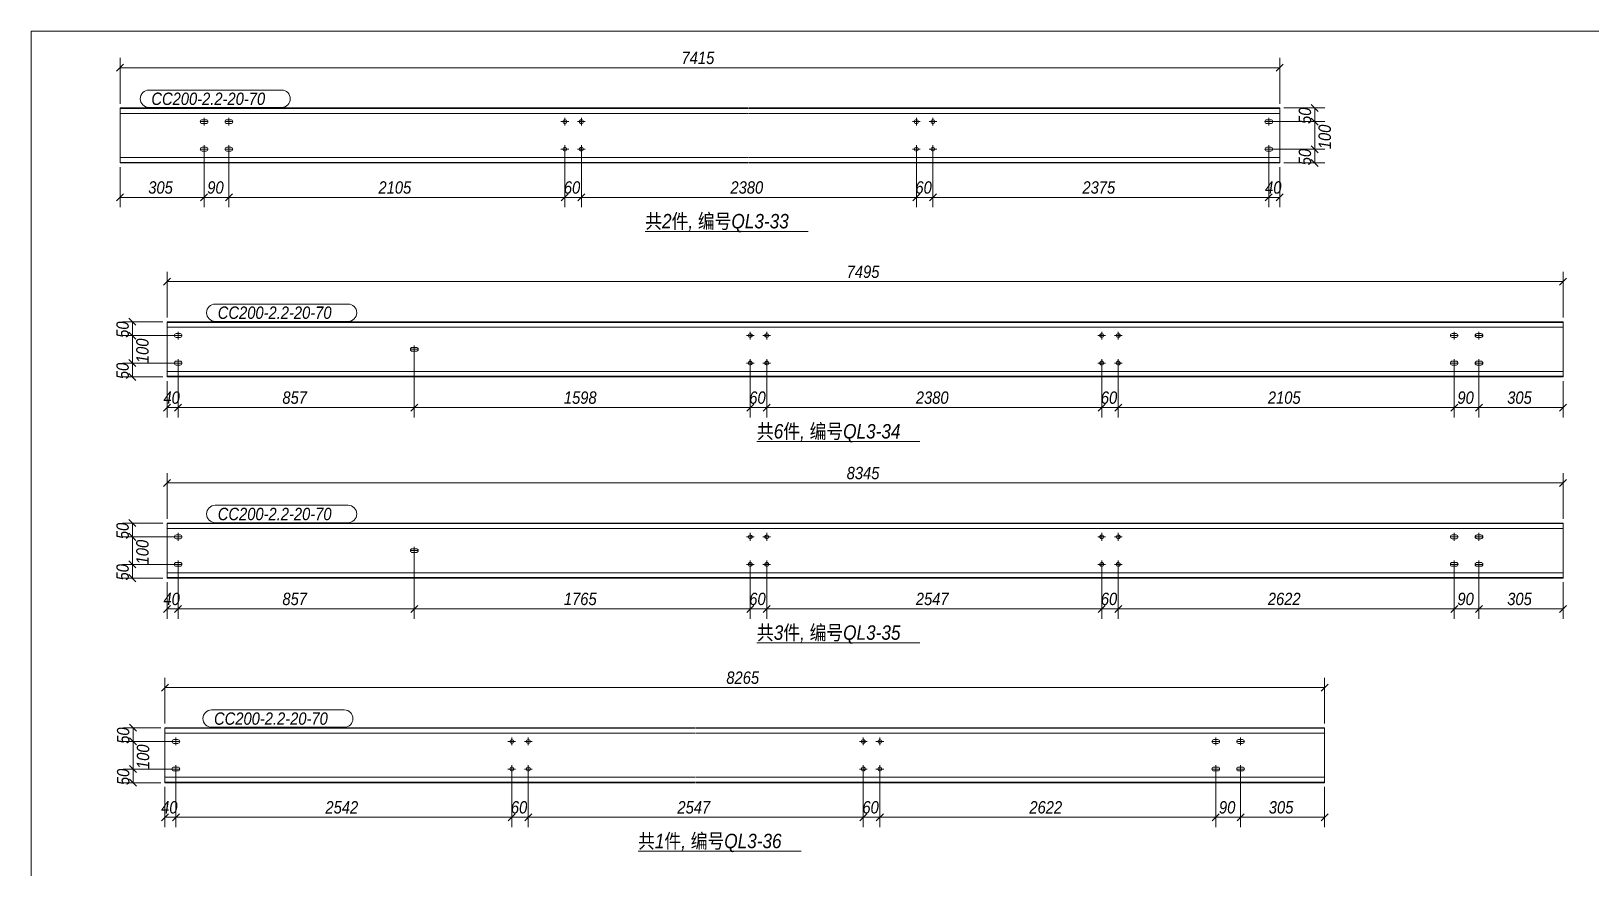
# Model space of a CAD drawing. Extents: x 857 to 4439, y -1249 to 4637.
# Drawn here: x 2656.8 to 3034.1, y 2908.7 to 3111.1 of the extents above; entities that cross this region are included whole.
import ezdxf

# ---------------------------------------------------------------- set-up
doc = ezdxf.new("R2010")
doc.units = 0
doc.header["$LTSCALE"] = 1000
doc.header["$MEASUREMENT"] = 0
doc.linetypes.add('XKITLINE00', pattern=[0])
doc.linetypes.add('XKITLINE02', pattern=[4, 2, -2])
for name, color, linetype, lineweight in [('Bolt', 7, 'Continuous', 0), ('DrawingSheet', 5, 'Continuous', 0), ('OtherObjectType', 1, 'Continuous', 0), ('Part', 2, 'Continuous', 0), ('PartMark', 3, 'Continuous', 0), ('Z-DIMENSIONS', 1, 'Continuous', 0)]:
    doc.layers.add(name, color=color, linetype=linetype, lineweight=lineweight)
doc.styles.add('Arial Italic', font='ariali.ttf')

# ---------------------------------------------------------------- blocks, each defined once
blk = doc.blocks.new('墙面檩条3D')
at = {"layer": 'Bolt', "color": 3, "linetype": 'XKITLINE00', "lineweight": 0}
for p, q in [((45.93, 393.29), (45.89, 393.11)), ((45.89, 393.11), (45.89, 393.11)), ((45.89, 393.11), (45.93, 392.93)), ((47.76, 393.11), (45.89, 393.11)), ((46.03, 393.44), (45.93, 393.29)), ((45.93, 392.93), (46.03, 392.78)), ((46.18, 393.54), (46.03, 393.44)), ((46.03, 392.78), (46.18, 392.68)), ((46.36, 393.58), (46.18, 393.54)), ((46.18, 392.68), (46.36, 392.64)), ((47.29, 393.58), (46.36, 393.58)), ((46.36, 392.64), (47.29, 392.64)), ((46.83, 394.04), (46.83, 392.18)), ((47.47, 393.54), (47.29, 393.58)), ((47.29, 392.64), (47.47, 392.68)), ((47.62, 393.44), (47.47, 393.54)), ((47.47, 392.68), (47.62, 392.78)), ((47.72, 393.29), (47.62, 393.44)), ((47.62, 392.78), (47.72, 392.93)), ((47.76, 393.11), (47.72, 393.29)), ((47.72, 392.93), (47.76, 393.11)), ((47.76, 393.11), (47.76, 393.11)), ((51.93, 393.29), (51.89, 393.11)), ((51.89, 393.11), (51.89, 393.11)), ((51.89, 393.11), (51.93, 392.93)), ((53.76, 393.11), (51.89, 393.11)), ((52.03, 393.44), (51.93, 393.29)), ((51.93, 392.93), (52.03, 392.78)), ((52.18, 393.54), (52.03, 393.44)), ((52.03, 392.78), (52.18, 392.68)), ((52.36, 393.58), (52.18, 393.54)), ((52.18, 392.68), (52.36, 392.64)), ((53.29, 393.58), (52.36, 393.58)), ((52.36, 392.64), (53.29, 392.64)), ((52.83, 394.04), (52.83, 392.18)), ((53.47, 393.54), (53.29, 393.58)), ((53.29, 392.64), (53.47, 392.68)), ((53.62, 393.44), (53.47, 393.54)), ((53.47, 392.68), (53.62, 392.78)), ((53.72, 393.29), (53.62, 393.44)), ((53.62, 392.78), (53.72, 392.93)), ((53.76, 393.11), (53.72, 393.29)), ((53.72, 392.93), (53.76, 393.11)), ((53.76, 393.11), (53.76, 393.11)), ((133.15, 393.11), (135.02, 393.11)), ((134.09, 392.18), (134.09, 394.04)), ((137.15, 393.11), (139.02, 393.11)), ((138.09, 392.18), (138.09, 394.04)), ((218.19, 393.11), (220.05, 393.11)), ((219.12, 392.18), (219.12, 394.04)), ((222.19, 393.11), (224.05, 393.11)), ((223.12, 392.18), (223.12, 394.04)), ((303.48, 393.29), (303.45, 393.11)), ((303.45, 393.11), (303.45, 393.11)), ((303.45, 393.11), (303.48, 392.93)), ((303.45, 393.11), (305.31, 393.11)), ((303.58, 393.44), (303.48, 393.29)), ((303.48, 392.93), (303.58, 392.78)), ((303.73, 393.54), (303.58, 393.44)), ((303.58, 392.78), (303.73, 392.68)), ((303.91, 393.58), (303.73, 393.54)), ((303.73, 392.68), (303.91, 392.64)), ((304.85, 393.58), (303.91, 393.58)), ((303.91, 392.64), (304.85, 392.64)), ((304.38, 392.18), (304.38, 394.04)), ((305.02, 393.54), (304.85, 393.58)), ((304.85, 392.64), (305.02, 392.68)), ((305.18, 393.44), (305.02, 393.54)), ((305.02, 392.68), (305.18, 392.78)), ((305.28, 393.29), (305.18, 393.44)), ((305.18, 392.78), (305.28, 392.93)), ((305.31, 393.11), (305.28, 393.29)), ((305.28, 392.93), (305.31, 393.11)), ((305.31, 393.11), (305.31, 393.11)), ((45.93, 386.62), (45.89, 386.44)), ((45.89, 386.44), (45.89, 386.44)), ((45.89, 386.44), (45.93, 386.26)), ((47.76, 386.44), (45.89, 386.44)), ((46.03, 386.77), (45.93, 386.62)), ((45.93, 386.26), (46.03, 386.11)), ((46.18, 386.87), (46.03, 386.77)), ((46.03, 386.11), (46.18, 386.01)), ((46.36, 386.91), (46.18, 386.87)), ((46.18, 386.01), (46.36, 385.98)), ((47.29, 386.91), (46.36, 386.91)), ((46.36, 385.98), (47.29, 385.98)), ((46.83, 387.38), (46.83, 385.51)), ((47.47, 386.87), (47.29, 386.91)), ((47.29, 385.98), (47.47, 386.01)), ((47.62, 386.77), (47.47, 386.87)), ((47.47, 386.01), (47.62, 386.11)), ((47.72, 386.62), (47.62, 386.77)), ((47.62, 386.11), (47.72, 386.26)), ((47.76, 386.44), (47.72, 386.62)), ((47.72, 386.26), (47.76, 386.44)), ((47.76, 386.44), (47.76, 386.44)), ((51.93, 386.62), (51.89, 386.44)), ((51.89, 386.44), (51.89, 386.44)), ((51.89, 386.44), (51.93, 386.26)), ((53.76, 386.44), (51.89, 386.44)), ((52.03, 386.77), (51.93, 386.62)), ((51.93, 386.26), (52.03, 386.11)), ((52.18, 386.87), (52.03, 386.77)), ((52.03, 386.11), (52.18, 386.01)), ((52.36, 386.91), (52.18, 386.87)), ((52.18, 386.01), (52.36, 385.98)), ((53.29, 386.91), (52.36, 386.91)), ((52.36, 385.98), (53.29, 385.98)), ((52.83, 387.38), (52.83, 385.51)), ((53.47, 386.87), (53.29, 386.91)), ((53.29, 385.98), (53.47, 386.01)), ((53.62, 386.77), (53.47, 386.87)), ((53.47, 386.01), (53.62, 386.11)), ((53.72, 386.62), (53.62, 386.77)), ((53.62, 386.11), (53.72, 386.26)), ((53.76, 386.44), (53.72, 386.62)), ((53.72, 386.26), (53.76, 386.44)), ((53.76, 386.44), (53.76, 386.44)), ((133.15, 386.44), (135.02, 386.44)), ((134.09, 385.51), (134.09, 387.38)), ((137.15, 386.44), (139.02, 386.44)), ((138.09, 385.51), (138.09, 387.38)), ((218.19, 386.44), (220.05, 386.44)), ((219.12, 385.51), (219.12, 387.38)), ((222.19, 386.44), (224.05, 386.44)), ((223.12, 385.51), (223.12, 387.38)), ((303.48, 386.62), (303.45, 386.44)), ((303.45, 386.44), (303.45, 386.44)), ((303.45, 386.44), (303.48, 386.26)), ((303.45, 386.44), (305.31, 386.44)), ((303.58, 386.77), (303.48, 386.62)), ((303.48, 386.26), (303.58, 386.11)), ((303.73, 386.87), (303.58, 386.77)), ((303.58, 386.11), (303.73, 386.01)), ((303.91, 386.91), (303.73, 386.87)), ((303.73, 386.01), (303.91, 385.98)), ((304.85, 386.91), (303.91, 386.91)), ((303.91, 385.98), (304.85, 385.98)), ((304.38, 385.51), (304.38, 387.38)), ((305.02, 386.87), (304.85, 386.91)), ((304.85, 385.98), (305.02, 386.01)), ((305.18, 386.77), (305.02, 386.87)), ((305.02, 386.01), (305.18, 386.11)), ((305.28, 386.62), (305.18, 386.77)), ((305.18, 386.11), (305.28, 386.26)), ((305.31, 386.44), (305.28, 386.62)), ((305.28, 386.26), (305.31, 386.44)), ((305.31, 386.44), (305.31, 386.44)), ((39.65, 341.53), (39.61, 341.35)), ((39.61, 341.35), (39.61, 341.35)), ((39.61, 341.35), (39.65, 341.17)), ((41.48, 341.35), (39.61, 341.35)), ((39.75, 341.68), (39.65, 341.53)), ((39.65, 341.17), (39.75, 341.02)), ((39.9, 341.78), (39.75, 341.68)), ((39.75, 341.02), (39.9, 340.92)), ((40.08, 341.82), (39.9, 341.78)), ((39.9, 340.92), (40.08, 340.88)), ((41.01, 341.82), (40.08, 341.82)), ((40.08, 340.88), (41.01, 340.88)), ((40.54, 342.28), (40.54, 340.42)), ((41.19, 341.78), (41.01, 341.82)), ((41.01, 340.88), (41.19, 340.92)), ((41.34, 341.68), (41.19, 341.78)), ((41.19, 340.92), (41.34, 341.02)), ((41.44, 341.53), (41.34, 341.68)), ((41.34, 341.02), (41.44, 341.17)), ((41.48, 341.35), (41.44, 341.53)), ((41.44, 341.17), (41.48, 341.35)), ((41.48, 341.35), (41.48, 341.35)), ((178, 341.35), (179.87, 341.35)), ((178.94, 340.42), (178.94, 342.28)), ((182, 341.35), (183.87, 341.35)), ((182.94, 340.42), (182.94, 342.28)), ((263.04, 341.35), (264.9, 341.35)), ((263.97, 340.42), (263.97, 342.28)), ((267.04, 341.35), (268.9, 341.35)), ((267.97, 340.42), (267.97, 342.28)), ((348.33, 341.53), (348.3, 341.35)), ((348.3, 341.35), (348.3, 341.35)), ((348.3, 341.35), (348.33, 341.17)), ((350.16, 341.35), (348.3, 341.35)), ((348.43, 341.68), (348.33, 341.53)), ((348.33, 341.17), (348.43, 341.02)), ((348.58, 341.78), (348.43, 341.68)), ((348.43, 341.02), (348.58, 340.92)), ((348.76, 341.82), (348.58, 341.78)), ((348.58, 340.92), (348.76, 340.88)), ((349.7, 341.82), (348.76, 341.82)), ((348.76, 340.88), (349.7, 340.88)), ((349.23, 342.28), (349.23, 340.42)), ((349.88, 341.78), (349.7, 341.82)), ((349.7, 340.88), (349.88, 340.92)), ((350.03, 341.68), (349.88, 341.78)), ((349.88, 340.92), (350.03, 341.02)), ((350.13, 341.53), (350.03, 341.68)), ((350.03, 341.02), (350.13, 341.17)), ((350.16, 341.35), (350.13, 341.53)), ((350.13, 341.17), (350.16, 341.35)), ((350.16, 341.35), (350.16, 341.35)), ((354.33, 341.53), (354.3, 341.35)), ((354.3, 341.35), (354.3, 341.35)), ((354.3, 341.35), (354.33, 341.17)), ((356.16, 341.35), (354.3, 341.35)), ((354.43, 341.68), (354.33, 341.53)), ((354.33, 341.17), (354.43, 341.02)), ((354.58, 341.78), (354.43, 341.68)), ((354.43, 341.02), (354.58, 340.92)), ((354.76, 341.82), (354.58, 341.78)), ((354.58, 340.92), (354.76, 340.88)), ((355.7, 341.82), (354.76, 341.82)), ((354.76, 340.88), (355.7, 340.88)), ((355.23, 342.28), (355.23, 340.42)), ((355.88, 341.78), (355.7, 341.82)), ((355.7, 340.88), (355.88, 340.92)), ((356.03, 341.68), (355.88, 341.78)), ((355.88, 340.92), (356.03, 341.02)), ((356.13, 341.53), (356.03, 341.68)), ((356.03, 341.02), (356.13, 341.17)), ((356.16, 341.35), (356.13, 341.53)), ((356.13, 341.17), (356.16, 341.35)), ((356.16, 341.35), (356.16, 341.35)), ((96.78, 338.2), (96.74, 338.02)), ((96.74, 338.02), (96.74, 338.02)), ((96.74, 338.02), (96.78, 337.84)), ((98.61, 338.02), (96.74, 338.02)), ((96.88, 338.35), (96.78, 338.2)), ((96.78, 337.84), (96.88, 337.69)), ((97.03, 338.45), (96.88, 338.35)), ((96.88, 337.69), (97.03, 337.59)), ((97.21, 338.48), (97.03, 338.45)), ((97.03, 337.59), (97.21, 337.55)), ((98.14, 338.48), (97.21, 338.48)), ((97.21, 337.55), (98.14, 337.55)), ((97.68, 338.95), (97.68, 337.08)), ((98.32, 338.45), (98.14, 338.48)), ((98.14, 337.55), (98.32, 337.59)), ((98.47, 338.35), (98.32, 338.45)), ((98.32, 337.59), (98.47, 337.69)), ((98.58, 338.2), (98.47, 338.35)), ((98.47, 337.69), (98.58, 337.84)), ((98.61, 338.02), (98.58, 338.2)), ((98.58, 337.84), (98.61, 338.02)), ((98.61, 338.02), (98.61, 338.02)), ((39.65, 334.86), (39.61, 334.68)), ((39.61, 334.68), (39.61, 334.68)), ((39.61, 334.68), (39.65, 334.5)), ((41.48, 334.68), (39.61, 334.68)), ((39.75, 335.01), (39.65, 334.86)), ((39.65, 334.5), (39.75, 334.35)), ((39.9, 335.11), (39.75, 335.01)), ((39.75, 334.35), (39.9, 334.25)), ((40.08, 335.15), (39.9, 335.11)), ((39.9, 334.25), (40.08, 334.22)), ((41.01, 335.15), (40.08, 335.15)), ((40.08, 334.22), (41.01, 334.22)), ((40.54, 335.62), (40.54, 333.75)), ((41.19, 335.11), (41.01, 335.15)), ((41.01, 334.22), (41.19, 334.25)), ((41.34, 335.01), (41.19, 335.11)), ((41.19, 334.25), (41.34, 334.35)), ((41.44, 334.86), (41.34, 335.01)), ((41.34, 334.35), (41.44, 334.5)), ((41.48, 334.68), (41.44, 334.86)), ((41.44, 334.5), (41.48, 334.68)), ((41.48, 334.68), (41.48, 334.68)), ((178, 334.68), (179.87, 334.68)), ((178.94, 333.75), (178.94, 335.62)), ((182, 334.68), (183.87, 334.68)), ((182.94, 333.75), (182.94, 335.62)), ((263.04, 334.68), (264.9, 334.68)), ((263.97, 333.75), (263.97, 335.62)), ((267.04, 334.68), (268.9, 334.68)), ((267.97, 333.75), (267.97, 335.62)), ((348.33, 334.86), (348.3, 334.68)), ((348.3, 334.68), (348.3, 334.68)), ((348.3, 334.68), (348.33, 334.5)), ((350.16, 334.68), (348.3, 334.68)), ((348.43, 335.01), (348.33, 334.86)), ((348.33, 334.5), (348.43, 334.35)), ((348.58, 335.11), (348.43, 335.01)), ((348.43, 334.35), (348.58, 334.25)), ((348.76, 335.15), (348.58, 335.11)), ((348.58, 334.25), (348.76, 334.22)), ((349.7, 335.15), (348.76, 335.15)), ((348.76, 334.22), (349.7, 334.22)), ((349.23, 335.62), (349.23, 333.75)), ((349.88, 335.11), (349.7, 335.15)), ((349.7, 334.22), (349.88, 334.25)), ((350.03, 335.01), (349.88, 335.11)), ((349.88, 334.25), (350.03, 334.35)), ((350.13, 334.86), (350.03, 335.01)), ((350.03, 334.35), (350.13, 334.5)), ((350.16, 334.68), (350.13, 334.86)), ((350.13, 334.5), (350.16, 334.68)), ((350.16, 334.68), (350.16, 334.68)), ((354.33, 334.86), (354.3, 334.68)), ((354.3, 334.68), (354.3, 334.68)), ((354.3, 334.68), (354.33, 334.5)), ((356.16, 334.68), (354.3, 334.68)), ((354.43, 335.01), (354.33, 334.86)), ((354.33, 334.5), (354.43, 334.35)), ((354.58, 335.11), (354.43, 335.01)), ((354.43, 334.35), (354.58, 334.25)), ((354.76, 335.15), (354.58, 335.11)), ((354.58, 334.25), (354.76, 334.22)), ((355.7, 335.15), (354.76, 335.15)), ((354.76, 334.22), (355.7, 334.22)), ((355.23, 335.62), (355.23, 333.75)), ((355.88, 335.11), (355.7, 335.15)), ((355.7, 334.22), (355.88, 334.25)), ((356.03, 335.01), (355.88, 335.11)), ((355.88, 334.25), (356.03, 334.35)), ((356.13, 334.86), (356.03, 335.01)), ((356.03, 334.35), (356.13, 334.5)), ((356.16, 334.68), (356.13, 334.86)), ((356.13, 334.5), (356.16, 334.68)), ((356.16, 334.68), (356.16, 334.68)), ((39.65, 292.82), (39.61, 292.64)), ((39.61, 292.64), (39.61, 292.64)), ((39.61, 292.64), (39.65, 292.46)), ((41.48, 292.64), (39.61, 292.64)), ((39.75, 292.97), (39.65, 292.82)), ((39.65, 292.46), (39.75, 292.31)), ((39.9, 293.07), (39.75, 292.97)), ((39.75, 292.31), (39.9, 292.21)), ((40.08, 293.11), (39.9, 293.07)), ((39.9, 292.21), (40.08, 292.17)), ((41.01, 293.11), (40.08, 293.11)), ((40.08, 292.17), (41.01, 292.17)), ((40.54, 293.57), (40.54, 291.71)), ((41.19, 293.07), (41.01, 293.11)), ((41.01, 292.17), (41.19, 292.21)), ((41.34, 292.97), (41.19, 293.07)), ((41.19, 292.21), (41.34, 292.31)), ((41.44, 292.82), (41.34, 292.97)), ((41.34, 292.31), (41.44, 292.46)), ((41.48, 292.64), (41.44, 292.82)), ((41.44, 292.46), (41.48, 292.64)), ((41.48, 292.64), (41.48, 292.64)), ((178, 292.64), (179.87, 292.64)), ((178.94, 291.71), (178.94, 293.57)), ((182, 292.64), (183.87, 292.64)), ((182.94, 291.71), (182.94, 293.57)), ((263.04, 292.64), (264.9, 292.64)), ((263.97, 291.71), (263.97, 293.57)), ((267.04, 292.64), (268.9, 292.64)), ((267.97, 291.71), (267.97, 293.57)), ((348.33, 292.82), (348.3, 292.64)), ((348.3, 292.64), (348.3, 292.64)), ((348.3, 292.64), (348.33, 292.46)), ((350.16, 292.64), (348.3, 292.64)), ((348.43, 292.97), (348.33, 292.82)), ((348.33, 292.46), (348.43, 292.31)), ((348.58, 293.07), (348.43, 292.97)), ((348.43, 292.31), (348.58, 292.21)), ((348.76, 293.11), (348.58, 293.07)), ((348.58, 292.21), (348.76, 292.17)), ((349.7, 293.11), (348.76, 293.11)), ((348.76, 292.17), (349.7, 292.17)), ((349.23, 293.57), (349.23, 291.71)), ((349.88, 293.07), (349.7, 293.11)), ((349.7, 292.17), (349.88, 292.21)), ((350.03, 292.97), (349.88, 293.07)), ((349.88, 292.21), (350.03, 292.31)), ((350.13, 292.82), (350.03, 292.97)), ((350.03, 292.31), (350.13, 292.46)), ((350.16, 292.64), (350.13, 292.82)), ((350.13, 292.46), (350.16, 292.64)), ((350.16, 292.64), (350.16, 292.64)), ((354.33, 292.82), (354.3, 292.64)), ((354.3, 292.64), (354.3, 292.64)), ((354.3, 292.64), (354.33, 292.46)), ((356.16, 292.64), (354.3, 292.64)), ((354.43, 292.97), (354.33, 292.82)), ((354.33, 292.46), (354.43, 292.31)), ((354.58, 293.07), (354.43, 292.97)), ((354.43, 292.31), (354.58, 292.21)), ((354.76, 293.11), (354.58, 293.07)), ((354.58, 292.21), (354.76, 292.17)), ((355.7, 293.11), (354.76, 293.11)), ((354.76, 292.17), (355.7, 292.17)), ((355.23, 293.57), (355.23, 291.71)), ((355.88, 293.07), (355.7, 293.11)), ((355.7, 292.17), (355.88, 292.21)), ((356.03, 292.97), (355.88, 293.07)), ((355.88, 292.21), (356.03, 292.31)), ((356.13, 292.82), (356.03, 292.97)), ((356.03, 292.31), (356.13, 292.46)), ((356.16, 292.64), (356.13, 292.82)), ((356.13, 292.46), (356.16, 292.64)), ((356.16, 292.64), (356.16, 292.64)), ((40.54, 286.91), (40.54, 285.04)), ((96.78, 289.48), (96.74, 289.31)), ((96.74, 289.31), (96.74, 289.31)), ((96.74, 289.31), (96.78, 289.13)), ((98.61, 289.31), (96.74, 289.31)), ((96.88, 289.64), (96.78, 289.48)), ((96.78, 289.13), (96.88, 288.98)), ((97.03, 289.74), (96.88, 289.64)), ((96.88, 288.98), (97.03, 288.87)), ((97.21, 289.77), (97.03, 289.74)), ((97.03, 288.87), (97.21, 288.84)), ((98.14, 289.77), (97.21, 289.77)), ((97.21, 288.84), (98.14, 288.84)), ((97.68, 290.24), (97.68, 288.37)), ((98.32, 289.74), (98.14, 289.77)), ((98.14, 288.84), (98.32, 288.87)), ((98.47, 289.64), (98.32, 289.74)), ((98.32, 288.87), (98.47, 288.98)), ((98.58, 289.48), (98.47, 289.64)), ((98.47, 288.98), (98.58, 289.13)), ((98.61, 289.31), (98.58, 289.48)), ((98.58, 289.13), (98.61, 289.31)), ((98.61, 289.31), (98.61, 289.31)), ((178.94, 285.04), (178.94, 286.91)), ((182.94, 285.04), (182.94, 286.91)), ((263.97, 285.04), (263.97, 286.91)), ((267.97, 285.04), (267.97, 286.91)), ((349.23, 286.91), (349.23, 285.04)), ((355.23, 286.91), (355.23, 285.04)), ((39.65, 286.15), (39.61, 285.97)), ((39.61, 285.97), (39.61, 285.97)), ((39.61, 285.97), (39.65, 285.79)), ((41.48, 285.97), (39.61, 285.97)), ((39.75, 286.3), (39.65, 286.15)), ((39.65, 285.79), (39.75, 285.64)), ((39.9, 286.4), (39.75, 286.3)), ((39.75, 285.64), (39.9, 285.54)), ((40.08, 286.44), (39.9, 286.4)), ((39.9, 285.54), (40.08, 285.51)), ((41.01, 286.44), (40.08, 286.44)), ((40.08, 285.51), (41.01, 285.51)), ((41.19, 286.4), (41.01, 286.44)), ((41.01, 285.51), (41.19, 285.54)), ((41.34, 286.3), (41.19, 286.4)), ((41.19, 285.54), (41.34, 285.64)), ((41.44, 286.15), (41.34, 286.3)), ((41.34, 285.64), (41.44, 285.79)), ((41.48, 285.97), (41.44, 286.15)), ((41.44, 285.79), (41.48, 285.97)), ((41.48, 285.97), (41.48, 285.97)), ((178, 285.97), (179.87, 285.97)), ((182, 285.97), (183.87, 285.97)), ((263.04, 285.97), (264.9, 285.97)), ((267.04, 285.97), (268.9, 285.97)), ((348.33, 286.15), (348.3, 285.97)), ((348.3, 285.97), (348.3, 285.97)), ((348.3, 285.97), (348.33, 285.79)), ((350.16, 285.97), (348.3, 285.97)), ((348.43, 286.3), (348.33, 286.15)), ((348.33, 285.79), (348.43, 285.64)), ((348.58, 286.4), (348.43, 286.3)), ((348.43, 285.64), (348.58, 285.54)), ((348.76, 286.44), (348.58, 286.4)), ((348.58, 285.54), (348.76, 285.51)), ((349.7, 286.44), (348.76, 286.44)), ((348.76, 285.51), (349.7, 285.51)), ((349.88, 286.4), (349.7, 286.44)), ((349.7, 285.51), (349.88, 285.54)), ((350.03, 286.3), (349.88, 286.4)), ((349.88, 285.54), (350.03, 285.64)), ((350.13, 286.15), (350.03, 286.3)), ((350.03, 285.64), (350.13, 285.79)), ((350.16, 285.97), (350.13, 286.15)), ((350.13, 285.79), (350.16, 285.97)), ((350.16, 285.97), (350.16, 285.97)), ((354.33, 286.15), (354.3, 285.97)), ((354.3, 285.97), (354.3, 285.97)), ((354.3, 285.97), (354.33, 285.79)), ((356.16, 285.97), (354.3, 285.97)), ((354.43, 286.3), (354.33, 286.15)), ((354.33, 285.79), (354.43, 285.64)), ((354.58, 286.4), (354.43, 286.3)), ((354.43, 285.64), (354.58, 285.54)), ((354.76, 286.44), (354.58, 286.4)), ((354.58, 285.54), (354.76, 285.51)), ((355.7, 286.44), (354.76, 286.44)), ((354.76, 285.51), (355.7, 285.51)), ((355.88, 286.4), (355.7, 286.44)), ((355.7, 285.51), (355.88, 285.54)), ((356.03, 286.3), (355.88, 286.4)), ((355.88, 285.54), (356.03, 285.64)), ((356.13, 286.15), (356.03, 286.3)), ((356.03, 285.64), (356.13, 285.79)), ((356.16, 285.97), (356.13, 286.15)), ((356.13, 285.79), (356.16, 285.97)), ((356.16, 285.97), (356.16, 285.97)), ((39.1, 243.3), (39.07, 243.12)), ((39.07, 243.12), (39.07, 243.12)), ((39.07, 243.12), (39.1, 242.94)), ((39.07, 243.12), (40.93, 243.12)), ((39.2, 243.45), (39.1, 243.3)), ((39.1, 242.94), (39.2, 242.79)), ((39.36, 243.55), (39.2, 243.45)), ((39.2, 242.79), (39.36, 242.69)), ((39.53, 243.59), (39.36, 243.55)), ((39.36, 242.69), (39.53, 242.66)), ((40.47, 243.59), (39.53, 243.59)), ((39.53, 242.66), (40.47, 242.66)), ((40, 242.19), (40, 244.06)), ((40.65, 243.55), (40.47, 243.59)), ((40.47, 242.66), (40.65, 242.69)), ((40.8, 243.45), (40.65, 243.55)), ((40.65, 242.69), (40.8, 242.79)), ((40.9, 243.3), (40.8, 243.45)), ((40.8, 242.79), (40.9, 242.94)), ((40.93, 243.12), (40.9, 243.3)), ((40.9, 242.94), (40.93, 243.12)), ((40.93, 243.12), (40.93, 243.12)), ((120.33, 243.12), (122.19, 243.12)), ((121.26, 242.19), (121.26, 244.06)), ((124.33, 243.12), (126.19, 243.12)), ((125.26, 242.19), (125.26, 244.06)), ((205.36, 243.12), (207.23, 243.12)), ((206.29, 242.19), (206.29, 244.06)), ((209.36, 243.12), (211.23, 243.12)), ((210.29, 242.19), (210.29, 244.06)), ((290.66, 243.3), (290.62, 243.12)), ((290.62, 243.12), (290.62, 243.12)), ((290.62, 243.12), (290.66, 242.94)), ((292.49, 243.12), (290.62, 243.12)), ((290.76, 243.45), (290.66, 243.3)), ((290.66, 242.94), (290.76, 242.79)), ((290.91, 243.55), (290.76, 243.45)), ((290.76, 242.79), (290.91, 242.69)), ((291.09, 243.59), (290.91, 243.55)), ((290.91, 242.69), (291.09, 242.66)), ((292.02, 243.59), (291.09, 243.59)), ((291.09, 242.66), (292.02, 242.66)), ((291.55, 244.06), (291.55, 242.19)), ((292.2, 243.55), (292.02, 243.59)), ((292.02, 242.66), (292.2, 242.69)), ((292.35, 243.45), (292.2, 243.55)), ((292.2, 242.69), (292.35, 242.79)), ((292.45, 243.3), (292.35, 243.45)), ((292.35, 242.79), (292.45, 242.94)), ((292.49, 243.12), (292.45, 243.3)), ((292.45, 242.94), (292.49, 243.12)), ((292.49, 243.12), (292.49, 243.12)), ((296.66, 243.3), (296.62, 243.12)), ((296.62, 243.12), (296.62, 243.12)), ((296.62, 243.12), (296.66, 242.94)), ((298.49, 243.12), (296.62, 243.12)), ((296.76, 243.45), (296.66, 243.3)), ((296.66, 242.94), (296.76, 242.79)), ((296.91, 243.55), (296.76, 243.45)), ((296.76, 242.79), (296.91, 242.69)), ((297.09, 243.59), (296.91, 243.55)), ((296.91, 242.69), (297.09, 242.66)), ((298.02, 243.59), (297.09, 243.59)), ((297.09, 242.66), (298.02, 242.66)), ((297.55, 244.06), (297.55, 242.19)), ((298.2, 243.55), (298.02, 243.59)), ((298.02, 242.66), (298.2, 242.69)), ((298.35, 243.45), (298.2, 243.55)), ((298.2, 242.69), (298.35, 242.79)), ((298.45, 243.3), (298.35, 243.45)), ((298.35, 242.79), (298.45, 242.94)), ((298.49, 243.12), (298.45, 243.3)), ((298.45, 242.94), (298.49, 243.12)), ((298.49, 243.12), (298.49, 243.12)), ((39.1, 236.63), (39.07, 236.46)), ((39.07, 236.46), (39.07, 236.46)), ((39.07, 236.46), (39.1, 236.28)), ((39.07, 236.46), (40.93, 236.46)), ((39.2, 236.79), (39.1, 236.63)), ((39.1, 236.28), (39.2, 236.13)), ((39.36, 236.89), (39.2, 236.79)), ((39.2, 236.13), (39.36, 236.02)), ((39.53, 236.92), (39.36, 236.89)), ((39.36, 236.02), (39.53, 235.99)), ((40.47, 236.92), (39.53, 236.92)), ((39.53, 235.99), (40.47, 235.99)), ((40, 235.52), (40, 237.39)), ((40.65, 236.89), (40.47, 236.92)), ((40.47, 235.99), (40.65, 236.02)), ((40.8, 236.79), (40.65, 236.89)), ((40.65, 236.02), (40.8, 236.13)), ((40.9, 236.63), (40.8, 236.79)), ((40.8, 236.13), (40.9, 236.28)), ((40.93, 236.46), (40.9, 236.63)), ((40.9, 236.28), (40.93, 236.46)), ((40.93, 236.46), (40.93, 236.46)), ((120.33, 236.46), (122.19, 236.46)), ((121.26, 235.52), (121.26, 237.39)), ((124.33, 236.46), (126.19, 236.46)), ((125.26, 235.52), (125.26, 237.39)), ((205.36, 236.46), (207.23, 236.46)), ((206.29, 235.52), (206.29, 237.39)), ((209.36, 236.46), (211.23, 236.46)), ((210.29, 235.52), (210.29, 237.39)), ((290.66, 236.63), (290.62, 236.46)), ((290.62, 236.46), (290.62, 236.46)), ((290.62, 236.46), (290.66, 236.28)), ((292.49, 236.46), (290.62, 236.46)), ((290.76, 236.79), (290.66, 236.63)), ((290.66, 236.28), (290.76, 236.13)), ((290.91, 236.89), (290.76, 236.79)), ((290.76, 236.13), (290.91, 236.02)), ((291.09, 236.92), (290.91, 236.89)), ((290.91, 236.02), (291.09, 235.99)), ((292.02, 236.92), (291.09, 236.92)), ((291.09, 235.99), (292.02, 235.99)), ((291.55, 237.39), (291.55, 235.52)), ((292.2, 236.89), (292.02, 236.92)), ((292.02, 235.99), (292.2, 236.02)), ((292.35, 236.79), (292.2, 236.89)), ((292.2, 236.02), (292.35, 236.13)), ((292.45, 236.63), (292.35, 236.79)), ((292.35, 236.13), (292.45, 236.28)), ((292.49, 236.46), (292.45, 236.63)), ((292.45, 236.28), (292.49, 236.46)), ((292.49, 236.46), (292.49, 236.46)), ((296.66, 236.63), (296.62, 236.46)), ((296.62, 236.46), (296.62, 236.46)), ((296.62, 236.46), (296.66, 236.28)), ((298.49, 236.46), (296.62, 236.46)), ((296.76, 236.79), (296.66, 236.63)), ((296.66, 236.28), (296.76, 236.13)), ((296.91, 236.89), (296.76, 236.79)), ((296.76, 236.13), (296.91, 236.02)), ((297.09, 236.92), (296.91, 236.89)), ((296.91, 236.02), (297.09, 235.99)), ((298.02, 236.92), (297.09, 236.92)), ((297.09, 235.99), (298.02, 235.99)), ((297.55, 237.39), (297.55, 235.52)), ((298.2, 236.89), (298.02, 236.92)), ((298.02, 235.99), (298.2, 236.02)), ((298.35, 236.79), (298.2, 236.89)), ((298.2, 236.02), (298.35, 236.13)), ((298.45, 236.63), (298.35, 236.79)), ((298.35, 236.13), (298.45, 236.28)), ((298.49, 236.46), (298.45, 236.63)), ((298.45, 236.28), (298.49, 236.46)), ((298.49, 236.46), (298.49, 236.46))]:
    blk.add_line(p, q, dxfattribs=at)
for centre in [(134.09, 393.11), (138.09, 393.11), (219.12, 393.11), (223.12, 393.11), (134.09, 386.44), (138.09, 386.44), (219.12, 386.44), (223.12, 386.44), (178.94, 341.35), (182.94, 341.35), (263.97, 341.35), (267.97, 341.35), (178.94, 334.68), (182.94, 334.68), (263.97, 334.68), (267.97, 334.68), (178.94, 292.64), (182.94, 292.64), (263.97, 292.64), (267.97, 292.64), (178.94, 285.97), (182.94, 285.97), (263.97, 285.97), (267.97, 285.97), (121.26, 243.12), (125.26, 243.12), (206.29, 243.12), (210.29, 243.12), (121.26, 236.46), (125.26, 236.46), (206.29, 236.46), (210.29, 236.46)]:
    blk.add_circle(centre, 0.467, dxfattribs=at)
at = {"layer": 'DrawingSheet', "color": 5, "linetype": 'XKITLINE00', "lineweight": 0}
for p, q in [((589, 415), (5, 415)), ((5, 415), (5, 5))]:
    blk.add_line(p, q, dxfattribs=at)
at = {"layer": 'OtherObjectType', "color": 1, "linetype": 'XKITLINE00', "lineweight": 0}
for p, q in [((153.54, 366.53), (192.96, 366.53)), ((180.57, 315.68), (219.99, 315.68)), ((180.57, 266.97), (219.99, 266.97)), ((151.81, 216.54), (191.23, 216.54))]:
    blk.add_line(p, q, dxfattribs=at)
at = {"layer": 'Part', "color": 2, "linetype": 'XKITLINE00', "lineweight": 0}
for p, q in [((26.49, 383.11), (26.49, 396.44)), ((93.52, 396.44), (26.49, 396.44)), ((178.55, 396.44), (93.62, 396.44)), ((263.59, 396.44), (178.65, 396.44)), ((307.05, 396.44), (263.69, 396.44)), ((307.05, 383.11), (307.05, 396.44)), ((93.52, 395.11), (26.49, 395.11)), ((178.55, 395.11), (93.62, 395.11)), ((263.59, 395.11), (178.65, 395.11)), ((307.05, 395.11), (263.69, 395.11)), ((93.52, 384.44), (26.49, 384.44)), ((93.52, 383.11), (26.49, 383.11)), ((178.55, 384.44), (93.62, 384.44)), ((178.55, 383.11), (93.62, 383.11)), ((263.59, 384.44), (178.65, 384.44)), ((263.59, 383.11), (178.65, 383.11)), ((307.05, 384.44), (263.69, 384.44)), ((307.05, 383.11), (263.69, 383.11)), ((37.88, 331.35), (37.88, 344.68)), ((138.37, 344.68), (37.88, 344.68)), ((138.37, 343.35), (37.88, 343.35)), ((223.4, 344.68), (138.47, 344.68)), ((223.4, 343.35), (138.47, 343.35)), ((308.44, 344.68), (223.5, 344.68)), ((308.44, 343.35), (223.5, 343.35)), ((375.56, 344.68), (308.54, 344.68)), ((375.56, 343.35), (308.54, 343.35)), ((375.56, 331.35), (375.56, 344.68)), ((138.37, 332.68), (37.88, 332.68)), ((223.4, 332.68), (138.47, 332.68)), ((308.44, 332.68), (223.5, 332.68)), ((375.56, 332.68), (308.54, 332.68)), ((138.37, 331.35), (37.88, 331.35)), ((223.4, 331.35), (138.47, 331.35)), ((308.44, 331.35), (223.5, 331.35)), ((375.56, 331.35), (308.54, 331.35)), ((37.88, 282.64), (37.88, 295.97)), ((138.37, 295.97), (37.88, 295.97)), ((138.37, 294.64), (37.88, 294.64)), ((223.4, 295.97), (138.47, 295.97)), ((223.4, 294.64), (138.47, 294.64)), ((308.44, 295.97), (223.5, 295.97)), ((308.44, 294.64), (223.5, 294.64)), ((375.56, 295.97), (308.54, 295.97)), ((375.56, 294.64), (308.54, 294.64)), ((375.56, 282.64), (375.56, 295.97)), ((138.37, 283.97), (37.88, 283.97)), ((223.4, 283.97), (138.47, 283.97)), ((308.44, 283.97), (223.5, 283.97)), ((375.56, 283.97), (308.54, 283.97)), ((138.37, 282.64), (37.88, 282.64)), ((223.4, 282.64), (138.47, 282.64)), ((308.44, 282.64), (223.5, 282.64)), ((375.56, 282.64), (308.54, 282.64)), ((37.33, 233.12), (37.33, 246.46)), ((80.69, 246.46), (37.33, 246.46)), ((165.73, 246.46), (80.79, 246.46)), ((250.76, 246.46), (165.83, 246.46)), ((317.89, 246.46), (250.86, 246.46)), ((317.89, 233.12), (317.89, 246.46)), ((80.69, 245.12), (37.33, 245.12)), ((165.73, 245.12), (80.79, 245.12)), ((250.76, 245.12), (165.83, 245.12)), ((317.89, 245.12), (250.86, 245.12)), ((80.69, 234.46), (37.33, 234.46)), ((165.73, 234.46), (80.79, 234.46)), ((250.76, 234.46), (165.83, 234.46)), ((317.89, 234.46), (250.86, 234.46)), ((80.69, 233.12), (37.33, 233.12)), ((165.73, 233.12), (80.79, 233.12)), ((250.76, 233.12), (165.83, 233.12)), ((317.89, 233.12), (250.86, 233.12))]:
    blk.add_line(p, q, dxfattribs=at)
at = {"layer": 'Part', "color": 7, "linetype": 'XKITLINE02', "lineweight": 0}
for p, q in [((93.52, 396.3), (26.49, 396.3)), ((178.55, 396.3), (93.62, 396.3)), ((263.59, 396.3), (178.65, 396.3)), ((307.05, 396.3), (263.69, 396.3)), ((93.52, 383.26), (26.49, 383.26)), ((178.55, 383.26), (93.62, 383.26)), ((263.59, 383.26), (178.65, 383.26)), ((307.05, 383.26), (263.69, 383.26)), ((138.37, 344.54), (37.88, 344.54)), ((223.4, 344.54), (138.47, 344.54)), ((308.44, 344.54), (223.5, 344.54)), ((375.56, 344.54), (308.54, 344.54)), ((138.37, 331.5), (37.88, 331.5)), ((223.4, 331.5), (138.47, 331.5)), ((308.44, 331.5), (223.5, 331.5)), ((375.56, 331.5), (308.54, 331.5)), ((138.37, 295.83), (37.88, 295.83)), ((223.4, 295.83), (138.47, 295.83)), ((308.44, 295.83), (223.5, 295.83)), ((375.56, 295.83), (308.54, 295.83)), ((138.37, 282.79), (37.88, 282.79)), ((223.4, 282.79), (138.47, 282.79)), ((308.44, 282.79), (223.5, 282.79)), ((375.56, 282.79), (308.54, 282.79)), ((80.69, 246.31), (37.33, 246.31)), ((165.73, 246.31), (80.79, 246.31)), ((250.76, 246.31), (165.83, 246.31)), ((317.89, 246.31), (250.86, 246.31)), ((80.69, 233.27), (37.33, 233.27)), ((165.73, 233.27), (80.79, 233.27)), ((250.76, 233.27), (165.83, 233.27)), ((317.89, 233.27), (250.86, 233.27))]:
    blk.add_line(p, q, dxfattribs=at)
at = {"layer": 'PartMark', "color": 1, "linetype": 'XKITLINE00', "lineweight": 0}
for p, q in [((33.47, 400.74), (65.58, 400.74)), ((33.47, 396.54), (65.58, 396.54)), ((49.54, 348.98), (81.65, 348.98)), ((49.54, 344.78), (81.65, 344.78)), ((49.54, 300.27), (81.65, 300.27)), ((49.54, 296.07), (81.65, 296.07)), ((48.63, 250.76), (80.74, 250.76)), ((48.63, 246.56), (80.74, 246.56))]:
    blk.add_line(p, q, dxfattribs=at)
for centre, start, end in [((33.47, 398.64), 90, 270), ((65.58, 398.64), 270, 90), ((49.54, 346.88), 90, 270), ((81.65, 346.88), 270, 90), ((49.54, 298.17), 90, 270), ((81.65, 298.17), 270, 90), ((48.63, 248.66), 90, 270), ((80.74, 248.66), 270, 90)]:
    blk.add_arc(centre, 2.1, start, end, dxfattribs=at)
at = {"layer": 'Z-DIMENSIONS', "color": 4, "linetype": 'XKITLINE00', "lineweight": 0}
for p, q in [((26.49, 397.44), (26.49, 408.55)), ((307.05, 397.44), (307.05, 408.55)), ((27.34, 406.99), (25.64, 405.3)), ((26.49, 406.15), (307.05, 406.15)), ((307.89, 406.99), (306.2, 405.3)), ((308.05, 396.44), (317.91, 396.44)), ((314.66, 397.29), (316.36, 395.59)), ((315.51, 393.11), (315.51, 396.44)), ((305.38, 393.11), (317.91, 393.11)), ((305.38, 393.11), (317.91, 393.11)), ((314.66, 393.96), (316.36, 392.26)), ((314.66, 393.96), (316.36, 392.26)), ((315.51, 386.44), (315.51, 393.11)), ((46.83, 385.44), (46.83, 372.38)), ((46.83, 385.44), (46.83, 372.38)), ((52.83, 385.44), (52.83, 372.38)), ((52.83, 385.44), (52.83, 372.38)), ((134.09, 385.44), (134.09, 372.38)), ((134.09, 385.44), (134.09, 372.38)), ((138.09, 385.44), (138.09, 372.38)), ((138.09, 385.44), (138.09, 372.38)), ((219.12, 385.44), (219.12, 372.38)), ((219.12, 385.44), (219.12, 372.38)), ((223.12, 385.44), (223.12, 372.38)), ((223.12, 385.44), (223.12, 372.38)), ((304.38, 385.44), (304.38, 372.38)), ((304.38, 385.44), (304.38, 372.38)), ((305.38, 386.44), (317.91, 386.44)), ((305.38, 386.44), (317.91, 386.44)), ((314.66, 387.29), (316.36, 385.59)), ((314.66, 387.29), (316.36, 385.59)), ((315.51, 383.11), (315.51, 386.44)), ((26.49, 382.11), (26.49, 372.38)), ((307.05, 382.11), (307.05, 372.38)), ((308.05, 383.11), (317.91, 383.11)), ((314.66, 383.96), (316.36, 382.26)), ((27.34, 375.62), (25.64, 373.93)), ((26.49, 374.78), (46.83, 374.78)), ((47.67, 375.62), (45.98, 373.93)), ((47.67, 375.62), (45.98, 373.93)), ((46.83, 374.78), (52.83, 374.78)), ((53.67, 375.62), (51.98, 373.93)), ((53.67, 375.62), (51.98, 373.93)), ((52.83, 374.78), (134.09, 374.78)), ((134.93, 375.62), (133.24, 373.93)), ((134.93, 375.62), (133.24, 373.93)), ((134.09, 374.78), (138.09, 374.78)), ((138.93, 375.62), (137.24, 373.93)), ((138.93, 375.62), (137.24, 373.93)), ((138.09, 374.78), (219.12, 374.78)), ((219.97, 375.62), (218.27, 373.93)), ((219.97, 375.62), (218.27, 373.93)), ((219.12, 374.78), (223.12, 374.78)), ((223.97, 375.62), (222.27, 373.93)), ((223.97, 375.62), (222.27, 373.93)), ((223.12, 374.78), (304.38, 374.78)), ((305.23, 375.62), (303.53, 373.93)), ((305.23, 375.62), (303.53, 373.93)), ((304.38, 374.78), (307.05, 374.78)), ((307.89, 375.62), (306.2, 373.93)), ((38.73, 355.24), (37.03, 353.54)), ((37.88, 345.68), (37.88, 356.79)), ((376.41, 355.24), (374.71, 353.54)), ((375.56, 345.68), (375.56, 356.79)), ((37.88, 354.39), (375.56, 354.39)), ((36.88, 344.68), (27.1, 344.68)), ((28.65, 345.53), (30.35, 343.84)), ((29.5, 341.35), (29.5, 344.68)), ((39.54, 341.35), (27.1, 341.35)), ((39.54, 341.35), (27.1, 341.35)), ((28.65, 342.2), (30.35, 340.5)), ((28.65, 342.2), (30.35, 340.5)), ((29.5, 334.68), (29.5, 341.35)), ((97.68, 337.02), (97.68, 321.53)), ((97.68, 337.02), (97.68, 321.53)), ((39.54, 334.68), (27.1, 334.68)), ((39.54, 334.68), (27.1, 334.68)), ((28.65, 335.53), (30.35, 333.84)), ((28.65, 335.53), (30.35, 333.84)), ((28.65, 332.2), (30.35, 330.5)), ((29.5, 331.35), (29.5, 334.68)), ((40.54, 333.68), (40.54, 321.53)), ((40.54, 333.68), (40.54, 321.53)), ((178.94, 333.68), (178.94, 321.53)), ((178.94, 333.68), (178.94, 321.53)), ((182.94, 333.68), (182.94, 321.53)), ((182.94, 333.68), (182.94, 321.53)), ((263.97, 333.68), (263.97, 321.53)), ((263.97, 333.68), (263.97, 321.53)), ((267.97, 333.68), (267.97, 321.53)), ((267.97, 333.68), (267.97, 321.53)), ((349.23, 333.68), (349.23, 321.53)), ((349.23, 333.68), (349.23, 321.53)), ((355.23, 333.68), (355.23, 321.53)), ((355.23, 333.68), (355.23, 321.53)), ((36.88, 331.35), (27.1, 331.35)), ((37.88, 330.35), (37.88, 321.53)), ((375.56, 330.35), (375.56, 321.53)), ((38.73, 324.78), (37.03, 323.08)), ((41.39, 324.78), (39.7, 323.08)), ((41.39, 324.78), (39.7, 323.08)), ((98.53, 324.78), (96.83, 323.08)), ((98.53, 324.78), (96.83, 323.08)), ((179.79, 324.78), (178.09, 323.08)), ((179.79, 324.78), (178.09, 323.08)), ((183.79, 324.78), (182.09, 323.08)), ((183.79, 324.78), (182.09, 323.08)), ((264.82, 324.78), (263.12, 323.08)), ((264.82, 324.78), (263.12, 323.08)), ((268.82, 324.78), (267.12, 323.08)), ((268.82, 324.78), (267.12, 323.08)), ((350.08, 324.78), (348.38, 323.08)), ((350.08, 324.78), (348.38, 323.08)), ((356.08, 324.78), (354.38, 323.08)), ((356.08, 324.78), (354.38, 323.08)), ((376.41, 324.78), (374.71, 323.08)), ((37.88, 323.93), (40.54, 323.93)), ((40.54, 323.93), (97.68, 323.93)), ((97.68, 323.93), (178.94, 323.93)), ((178.94, 323.93), (182.94, 323.93)), ((182.94, 323.93), (263.97, 323.93)), ((263.97, 323.93), (267.97, 323.93)), ((267.97, 323.93), (349.23, 323.93)), ((349.23, 323.93), (355.23, 323.93)), ((355.23, 323.93), (375.56, 323.93)), ((38.73, 306.53), (37.03, 304.83)), ((37.88, 296.97), (37.88, 308.08)), ((37.88, 305.68), (375.56, 305.68)), ((376.41, 306.53), (374.71, 304.83)), ((375.56, 296.97), (375.56, 308.08)), ((36.88, 295.97), (27.1, 295.97)), ((28.65, 296.82), (30.35, 295.12)), ((29.5, 292.64), (29.5, 295.97)), ((39.54, 292.64), (27.1, 292.64)), ((39.54, 292.64), (27.1, 292.64)), ((28.65, 293.49), (30.35, 291.79)), ((28.65, 293.49), (30.35, 291.79)), ((29.5, 285.97), (29.5, 292.64)), ((28.65, 286.82), (30.35, 285.12)), ((28.65, 286.82), (30.35, 285.12)), ((97.68, 288.31), (97.68, 272.82)), ((97.68, 288.31), (97.68, 272.82)), ((39.54, 285.97), (27.1, 285.97)), ((39.54, 285.97), (27.1, 285.97)), ((28.65, 283.49), (30.35, 281.79)), ((29.5, 282.64), (29.5, 285.97)), ((40.54, 284.97), (40.54, 272.82)), ((40.54, 284.97), (40.54, 272.82)), ((178.94, 284.97), (178.94, 272.82)), ((178.94, 284.97), (178.94, 272.82)), ((182.94, 284.97), (182.94, 272.82)), ((182.94, 284.97), (182.94, 272.82)), ((263.97, 284.97), (263.97, 272.82)), ((263.97, 284.97), (263.97, 272.82)), ((267.97, 284.97), (267.97, 272.82)), ((267.97, 284.97), (267.97, 272.82)), ((349.23, 284.97), (349.23, 272.82)), ((349.23, 284.97), (349.23, 272.82)), ((355.23, 284.97), (355.23, 272.82)), ((355.23, 284.97), (355.23, 272.82)), ((36.88, 282.64), (27.1, 282.64)), ((37.88, 281.64), (37.88, 272.82)), ((375.56, 281.64), (375.56, 272.82)), ((38.73, 276.06), (37.03, 274.37)), ((41.39, 276.06), (39.7, 274.37)), ((41.39, 276.06), (39.7, 274.37)), ((98.53, 276.06), (96.83, 274.37)), ((98.53, 276.06), (96.83, 274.37)), ((179.79, 276.06), (178.09, 274.37)), ((179.79, 276.06), (178.09, 274.37)), ((183.79, 276.06), (182.09, 274.37)), ((183.79, 276.06), (182.09, 274.37)), ((264.82, 276.06), (263.12, 274.37)), ((264.82, 276.06), (263.12, 274.37)), ((268.82, 276.06), (267.12, 274.37)), ((268.82, 276.06), (267.12, 274.37)), ((350.08, 276.06), (348.38, 274.37)), ((350.08, 276.06), (348.38, 274.37)), ((356.08, 276.06), (354.38, 274.37)), ((356.08, 276.06), (354.38, 274.37)), ((376.41, 276.06), (374.71, 274.37)), ((37.88, 275.22), (40.54, 275.22)), ((40.54, 275.22), (97.68, 275.22)), ((97.68, 275.22), (178.94, 275.22)), ((178.94, 275.22), (182.94, 275.22)), ((182.94, 275.22), (263.97, 275.22)), ((263.97, 275.22), (267.97, 275.22)), ((267.97, 275.22), (349.23, 275.22)), ((349.23, 275.22), (355.23, 275.22)), ((355.23, 275.22), (375.56, 275.22)), ((38.18, 257.01), (36.49, 255.31)), ((37.33, 247.46), (37.33, 258.56)), ((318.73, 257.01), (317.04, 255.31)), ((317.89, 247.46), (317.89, 258.56)), ((37.33, 256.16), (317.89, 256.16)), ((36.33, 246.46), (27.25, 246.46)), ((28.8, 247.3), (30.49, 245.61)), ((29.65, 243.12), (29.65, 246.46)), ((39, 243.12), (27.25, 243.12)), ((39, 243.12), (27.25, 243.12)), ((28.8, 243.97), (30.49, 242.27)), ((28.8, 243.97), (30.49, 242.27)), ((29.65, 236.46), (29.65, 243.12)), ((39, 236.46), (27.25, 236.46)), ((39, 236.46), (27.25, 236.46)), ((28.8, 237.3), (30.49, 235.61)), ((28.8, 237.3), (30.49, 235.61)), ((28.8, 233.97), (30.49, 232.27)), ((29.65, 233.12), (29.65, 236.46)), ((40, 235.46), (40, 222.39)), ((40, 235.46), (40, 222.39)), ((121.26, 235.46), (121.26, 222.39)), ((121.26, 235.46), (121.26, 222.39)), ((125.26, 235.46), (125.26, 222.39)), ((125.26, 235.46), (125.26, 222.39)), ((206.29, 235.46), (206.29, 222.39)), ((206.29, 235.46), (206.29, 222.39)), ((210.29, 235.46), (210.29, 222.39)), ((210.29, 235.46), (210.29, 222.39)), ((291.55, 235.46), (291.55, 222.39)), ((291.55, 235.46), (291.55, 222.39)), ((297.55, 235.46), (297.55, 222.39)), ((297.55, 235.46), (297.55, 222.39)), ((36.33, 233.12), (27.25, 233.12)), ((37.33, 232.12), (37.33, 222.39)), ((317.89, 232.12), (317.89, 222.39)), ((38.18, 225.64), (36.49, 223.94)), ((37.33, 224.79), (40, 224.79)), ((40.85, 225.64), (39.15, 223.94)), ((40.85, 225.64), (39.15, 223.94)), ((40, 224.79), (121.26, 224.79)), ((122.11, 225.64), (120.41, 223.94)), ((122.11, 225.64), (120.41, 223.94)), ((121.26, 224.79), (125.26, 224.79)), ((126.11, 225.64), (124.41, 223.94)), ((126.11, 225.64), (124.41, 223.94)), ((125.26, 224.79), (206.29, 224.79)), ((207.14, 225.64), (205.44, 223.94)), ((207.14, 225.64), (205.44, 223.94)), ((206.29, 224.79), (210.29, 224.79)), ((211.14, 225.64), (209.44, 223.94)), ((211.14, 225.64), (209.44, 223.94)), ((210.29, 224.79), (291.55, 224.79)), ((292.4, 225.64), (290.7, 223.94)), ((292.4, 225.64), (290.7, 223.94)), ((291.55, 224.79), (297.55, 224.79)), ((298.4, 225.64), (296.7, 223.94)), ((298.4, 225.64), (296.7, 223.94)), ((297.55, 224.79), (317.89, 224.79)), ((318.73, 225.64), (317.04, 223.94))]:
    blk.add_line(p, q, dxfattribs=at)
at = {"layer": 'Z-DIMENSIONS', "color": 3}
for p in [(26.49, 406.15), (307.05, 406.15), (315.51, 396.44), (315.51, 393.11), (315.51, 393.11), (315.51, 386.44), (315.51, 386.44), (315.51, 383.11), (26.49, 374.78), (46.83, 374.78), (46.83, 374.78), (52.83, 374.78), (52.83, 374.78), (134.09, 374.78), (134.09, 374.78), (138.09, 374.78), (138.09, 374.78), (219.12, 374.78), (219.12, 374.78), (223.12, 374.78), (223.12, 374.78), (304.38, 374.78), (304.38, 374.78), (307.05, 374.78), (37.88, 354.39), (375.56, 354.39), (29.5, 344.68), (29.5, 341.35), (29.5, 341.35), (29.5, 334.68), (29.5, 334.68), (29.5, 331.35), (37.88, 323.93), (40.54, 323.93), (40.54, 323.93), (97.68, 323.93), (97.68, 323.93), (178.94, 323.93), (178.94, 323.93), (182.94, 323.93), (182.94, 323.93), (263.97, 323.93), (263.97, 323.93), (267.97, 323.93), (267.97, 323.93), (349.23, 323.93), (349.23, 323.93), (355.23, 323.93), (355.23, 323.93), (375.56, 323.93), (37.88, 305.68), (375.56, 305.68), (29.5, 295.97), (29.5, 292.64), (29.5, 292.64), (29.5, 285.97), (29.5, 285.97), (29.5, 282.64), (37.88, 275.22), (40.54, 275.22), (40.54, 275.22), (97.68, 275.22), (97.68, 275.22), (178.94, 275.22), (178.94, 275.22), (182.94, 275.22), (182.94, 275.22), (263.97, 275.22), (263.97, 275.22), (267.97, 275.22), (267.97, 275.22), (349.23, 275.22), (349.23, 275.22), (355.23, 275.22), (355.23, 275.22), (375.56, 275.22), (37.33, 256.16), (317.89, 256.16), (29.65, 246.46), (29.65, 243.12), (29.65, 243.12), (29.65, 236.46), (29.65, 236.46), (29.65, 233.12), (37.33, 224.79), (40, 224.79), (40, 224.79), (121.26, 224.79), (121.26, 224.79), (125.26, 224.79), (125.26, 224.79), (206.29, 224.79), (206.29, 224.79), (210.29, 224.79), (210.29, 224.79), (291.55, 224.79), (291.55, 224.79), (297.55, 224.79), (297.55, 224.79), (317.89, 224.79)]:
    blk.add_point(p, dxfattribs=at)
at = {"layer": 'OtherObjectType', "color": 1, "style": 'Arial Italic', "width": 0.85}
for s, p in [('共2件, 编号QL3-33', (153.54, 367.28)), ('共6件, 编号QL3-34', (180.57, 316.43)), ('共3件, 编号QL3-35', (180.57, 267.72)), ('共1件, 编号QL3-36', (151.81, 217.29))]:
    blk.add_text(s, height=3.5, dxfattribs=at).set_placement(p)
at = {"layer": 'PartMark', "color": 7, "style": 'Arial Italic', "width": 0.85}
for p in [(34.07, 397.14), (50.14, 345.38), (50.14, 296.67), (49.23, 247.16)]:
    blk.add_text('CC200-2.2-20-70', height=3, dxfattribs=at).set_placement(p)
at = {"layer": 'Z-DIMENSIONS', "color": 3, "style": 'Arial Italic', "width": 0.85}
for s, p in [('7415', (162.32, 407.05)), ('305', (33.32, 375.68)), ('90', (47.6, 375.68)), ('2105', (89.01, 375.68)), ('60', (133.86, 375.68)), ('2380', (174.15, 375.68)), ('60', (218.89, 375.68)), ('2375', (259.3, 375.68)), ('40', (303.49, 375.68)), ('7495', (202.27, 355.29)), ('40', (36.99, 324.83)), ('857', (65.77, 324.83)), ('1598', (133.86, 324.83)), ('60', (178.71, 324.83)), ('2380', (219, 324.83)), ('60', (263.75, 324.83)), ('2105', (304.15, 324.83)), ('90', (350.01, 324.83)), ('305', (362.06, 324.83)), ('8345', (202.27, 306.58)), ('40', (36.99, 276.12)), ('857', (65.77, 276.12)), ('1765', (133.86, 276.12)), ('60', (178.71, 276.12)), ('2547', (219, 276.12)), ('60', (263.75, 276.12)), ('2622', (304.15, 276.12)), ('90', (350.01, 276.12)), ('305', (362.06, 276.12)), ('8265', (173.16, 257.06)), ('40', (36.44, 225.69)), ('2542', (76.18, 225.69)), ('60', (121.04, 225.69)), ('2547', (161.33, 225.69)), ('60', (206.07, 225.69)), ('2622', (246.47, 225.69)), ('90', (292.33, 225.69)), ('305', (304.38, 225.69))]:
    blk.add_text(s, height=3, dxfattribs=at).set_placement(p)
for s, p in [('50', (314.61, 392.55)), ('100', (319.41, 386.44)), ('50', (314.61, 382.55)), ('50', (28.6, 340.79)), ('100', (33.4, 334.68)), ('50', (28.6, 330.79)), ('50', (28.6, 292.08)), ('100', (33.4, 285.97)), ('50', (28.6, 282.08)), ('50', (28.75, 242.56)), ('100', (33.55, 236.45)), ('50', (28.75, 232.56))]:
    blk.add_text(s, height=3, rotation=90.0002, dxfattribs=at).set_placement(p)

msp = doc.modelspace()

# ---------------------------------------------------------------- block references
msp.add_blockref('墙面檩条3D', (2651.82, 2696.13))

doc.saveas('drawing.dxf')
